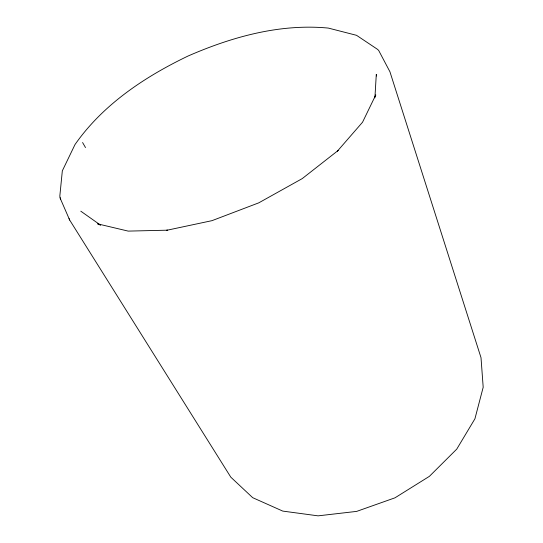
<?xml version="1.0" encoding="UTF-8"?>
<svg xmlns="http://www.w3.org/2000/svg" width="543" height="543" viewBox="0 0 543 543"><rect width="100%" height="100%" fill="white"/><g stroke="black" fill="none" stroke-linecap="round" stroke-linejoin="round"><path stroke-width="0.81" d="M374.908 97.869L376.292 74.425L376.557 76.006M375.111 96.321L375.79 94.896L362.541 122.216L337.413 151.124L338.187 150.445L302.261 178.593L258.773 202.844L211.96 220.668L166.531 230.334L167.543 230.184L128.196 231.108L97.665 223.865L100.543 225.128L80.792 211.186M59.968 197.747L69.68 220.058L230.823 477.188L252.692 497.68L282.754 511.092L318.083 515.85L356.67 511.391L394.985 497.822L429.391 476.347L456.758 449.109L474.928 418.789L483.189 387.254L481.01 357.667L389.942 71.785L378.729 50.547L377.677 49.447L356.534 35.315L328.311 28.08C279.903 23.485 231.956 36.87 187.939 56.078C144.56 76.923 102.953 104.568 75.015 144.533L62.33 170.841L59.811 196.206L60.592 199.186M82.577 142.517L85.502 147.567M69.029 218.557L69.68 220.058"/></g></svg>
